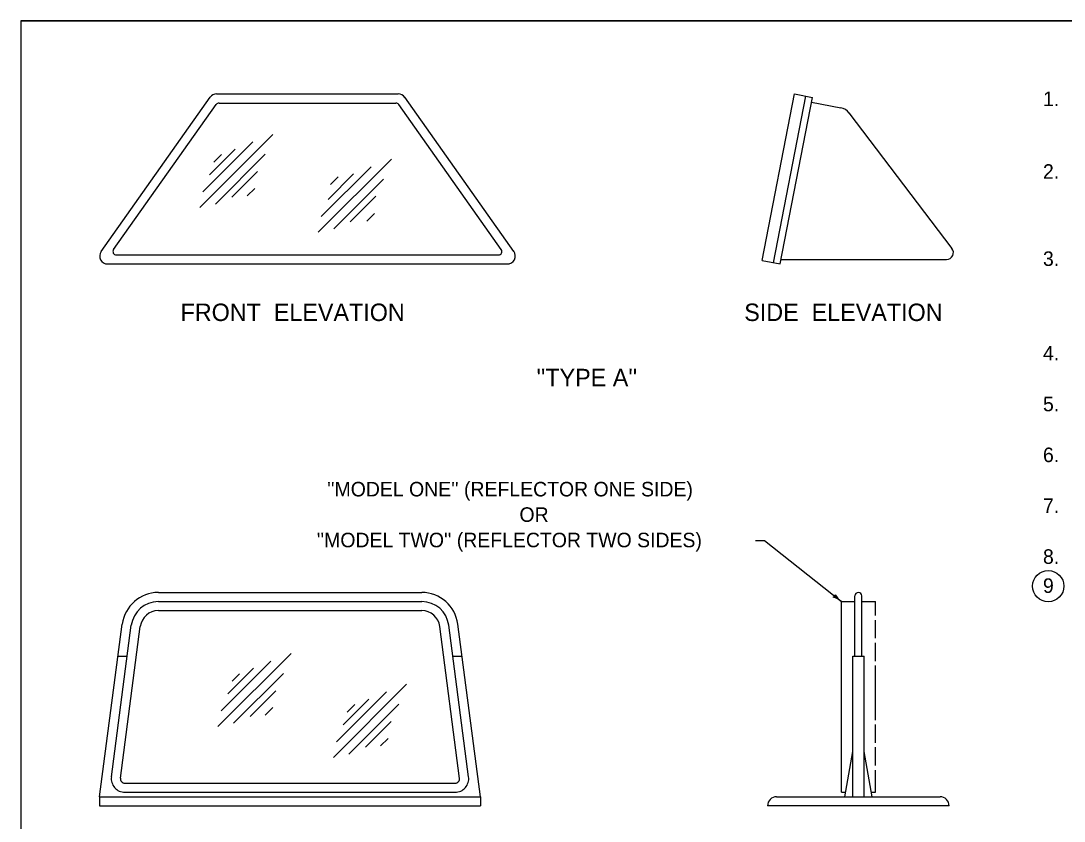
# Model space of a CAD drawing. Extents: x 1007 to 1035.5, y 1000.5 to 1021.5.
# Drawn here: x 1007 to 1021.36, y 1010.49 to 1021.5 of the extents above; entities that cross this region are included whole.
import ezdxf

# ---------------------------------------------------------------- set-up
doc = ezdxf.new("R2010")
doc.units = 0
for name, color, linetype in [('1', 7, 'Continuous'), ('10', 7, 'Continuous'), ('11', 7, 'Continuous')]:
    doc.layers.add(name, color=color, linetype=linetype)

msp = doc.modelspace()

# ---------------------------------------------------------------- linework, layer by layer
at = {"layer": '1'}
for p, q in [((1008.104, 1018.327), (1009.605, 1020.448)), ((1009.694, 1020.494), (1012.194, 1020.494)), ((1013.784, 1018.327), (1012.283, 1020.448)), ((1017.203, 1018.202), (1017.649, 1020.494)), ((1017.357, 1018.172), (1017.802, 1020.464)), ((1017.449, 1018.154), (1017.894, 1020.446)), ((1017.649, 1020.494), (1017.894, 1020.446)), ((1008.276, 1018.353), (1009.688, 1020.349)), ((1009.727, 1020.369), (1012.162, 1020.369)), ((1013.612, 1018.353), (1012.2, 1020.349)), ((1017.882, 1020.382), (1018.285, 1020.304)), ((1019.815, 1018.367), (1018.399, 1020.233)), ((1009.464, 1018.931), (1010.47, 1019.938)), ((1009.506, 1019.148), (1010.192, 1019.834)), ((1009.598, 1019.381), (1009.951, 1019.734)), ((1009.656, 1019.555), (1009.761, 1019.66)), ((1009.677, 1018.978), (1010.363, 1019.664)), ((1011.093, 1018.59), (1012.099, 1019.597)), ((1011.135, 1018.807), (1011.821, 1019.493)), ((1009.905, 1019.073), (1010.258, 1019.427)), ((1011.227, 1019.04), (1011.58, 1019.393)), ((1011.26, 1019.248), (1011.365, 1019.352)), ((1011.306, 1018.637), (1011.992, 1019.323)), ((1010.113, 1019.09), (1010.218, 1019.194)), ((1011.534, 1018.733), (1011.887, 1019.086)), ((1011.763, 1018.745), (1011.867, 1018.85)), ((1008.194, 1018.154), (1013.695, 1018.154)), ((1008.314, 1018.279), (1013.574, 1018.279)), ((1017.203, 1018.202), (1017.449, 1018.154)), ((1017.461, 1018.217), (1019.74, 1018.217)), ((1017.109, 1014.347), (1017.234, 1014.347)), ((1008.892, 1013.633), (1012.517, 1013.633)), ((1018.479, 1012.758), (1018.479, 1013.586)), ((1018.573, 1012.758), (1018.573, 1013.586)), ((1008.892, 1013.508), (1012.517, 1013.508)), ((1018.292, 1010.883), (1018.292, 1013.508)), ((1018.292, 1013.508), (1018.479, 1013.508)), ((1018.573, 1013.508), (1018.761, 1013.508)), ((1018.761, 1013.314), (1018.761, 1013.508)), ((1008.892, 1013.383), (1012.517, 1013.383)), ((1008.084, 1010.821), (1008.396, 1013.198)), ((1008.246, 1011.095), (1008.52, 1013.182)), ((1008.37, 1011.076), (1008.644, 1013.166)), ((1013.039, 1011.071), (1012.765, 1013.166)), ((1013.162, 1011.095), (1012.889, 1013.182)), ((1013.324, 1010.821), (1013.013, 1013.198)), ((1018.761, 1013.002), (1018.761, 1013.252)), ((1018.761, 1012.689), (1018.761, 1012.939)), ((1008.338, 1012.758), (1008.464, 1012.758)), ((1009.713, 1011.786), (1010.72, 1012.792)), ((1009.756, 1012.003), (1010.442, 1012.689)), ((1012.944, 1012.758), (1013.07, 1012.758)), ((1018.448, 1010.821), (1018.448, 1012.758)), ((1018.448, 1012.758), (1018.604, 1012.758)), ((1018.604, 1010.821), (1018.604, 1012.758)), ((1009.848, 1012.236), (1010.201, 1012.589)), ((1018.761, 1011.877), (1018.761, 1012.627)), ((1009.906, 1012.41), (1010.01, 1012.515)), ((1009.927, 1011.833), (1010.613, 1012.519)), ((1010.155, 1011.928), (1010.508, 1012.281)), ((1011.301, 1011.362), (1012.308, 1012.369)), ((1011.344, 1011.579), (1012.03, 1012.265)), ((1011.435, 1011.812), (1011.788, 1012.165)), ((1010.363, 1011.945), (1010.468, 1012.049)), ((1011.493, 1011.986), (1011.598, 1012.091)), ((1011.514, 1011.409), (1012.2, 1012.095)), ((1011.743, 1011.504), (1012.096, 1011.858)), ((1018.761, 1011.564), (1018.761, 1011.814)), ((1011.95, 1011.521), (1012.055, 1011.625)), ((1018.338, 1010.821), (1018.448, 1011.446)), ((1018.714, 1010.821), (1018.604, 1011.446)), ((1018.761, 1011.252), (1018.761, 1011.502)), ((1018.761, 1010.883), (1018.761, 1011.189)), ((1008.432, 1011.008), (1012.976, 1011.008)), ((1008.084, 1010.821), (1013.324, 1010.821)), ((1008.084, 1010.821), (1008.084, 1010.696)), ((1008.432, 1010.883), (1012.976, 1010.883)), ((1013.324, 1010.821), (1013.324, 1010.696)), ((1017.401, 1010.821), (1019.651, 1010.821)), ((1018.292, 1010.883), (1018.349, 1010.883)), ((1018.704, 1010.883), (1018.761, 1010.883)), ((1008.084, 1010.696), (1013.324, 1010.696)), ((1019.776, 1010.696), (1017.276, 1010.696))]:
    msp.add_line(p, q, dxfattribs=at)
msp.add_circle((1021.139, 1013.72), 0.216, dxfattribs=at)
for centre, radius, start, end in [((1009.694, 1020.385), 0.109, 90, 144.7242), ((1012.194, 1020.385), 0.109, 33.8617, 90), ((1009.727, 1020.322), 0.0469, 90, 144.7246), ((1012.162, 1020.322), 0.0469, 35.277, 90), ((1018.249, 1020.12), 0.188, 36.1772, 79.0025), ((1008.194, 1018.263), 0.109, 144.7363, 271.5816), ((1008.314, 1018.326), 0.0469, 144.7238, 270), ((1013.574, 1018.326), 0.0469, 270, 35.2777), ((1013.695, 1018.263), 0.109, 268.4283, 36.6929), ((1019.74, 1018.31), 0.0938, 270, 38.2338), ((1008.892, 1013.133), 0.5, 90, 172.5297), ((1012.517, 1013.133), 0.5, 7.4703, 90), ((1018.526, 1013.586), 0.0469, 0.0509, 179.9491), ((1008.892, 1013.133), 0.375, 90, 172.5297), ((1012.517, 1013.133), 0.375, 7.4703, 90), ((1008.892, 1013.133), 0.25, 90, 172.5297), ((1012.517, 1013.133), 0.25, 7.4703, 90), ((1008.432, 1011.071), 0.188, 172.5297, 270), ((1008.432, 1011.071), 0.0625, 172.5297, 270), ((1012.976, 1011.071), 0.188, 270, 7.4701), ((1012.976, 1011.071), 0.0625, 270, 7.4701), ((1017.401, 1010.696), 0.125, 90, 180), ((1019.651, 1010.696), 0.125, 0, 90)]:
    msp.add_arc(centre, radius, start, end, dxfattribs=at)
at = {"layer": '10'}
for q in [(1035.5, 1021.5), (1007, 1000.5)]:
    msp.add_line((1007, 1021.5), q, dxfattribs=at)
at = {"layer": '11'}
msp.add_line((1017.234, 1014.347), (1018.292, 1013.508), dxfattribs=at)
msp.add_lwpolyline([(1007, 1000.5), (1035.5, 1000.5), (1035.5, 1021.5), (1007, 1021.5)], close=True, dxfattribs=at)
for centre, radius, start, end in [((1018.175, 1013.601), 0.0313, 280.3699, 2.4866), ((1018.049, 1013.202), 0.391, 51.5953, 70.2641), ((1018.535, 1013.815), 0.391, 212.9425, 231.5892), ((1018.049, 1013.202), 0.391, 51.5831, 51.5953)]:
    msp.add_arc(centre, radius, start, end, dxfattribs=at)

# ---------------------------------------------------------------- texts
at = {"layer": '1'}
for s, height, p in [('1.', 0.2, (1021.067, 1020.327)), ('2.', 0.2, (1021.067, 1019.327)), ('3.', 0.2, (1021.067, 1018.127)), ('FRONT  ELEVATION', 0.24, (1009.198, 1017.369)), ('SIDE  ELEVATION', 0.24, (1016.956, 1017.369)), ('4.', 0.2, (1021.067, 1016.827)), ("''TYPE A''", 0.24, (1014.096, 1016.471)), ('5.', 0.2, (1021.067, 1016.127)), ('6.', 0.2, (1021.067, 1015.427)), ("''MODEL ONE'' (REFLECTOR ONE SIDE)", 0.2, (1011.215, 1014.955)), ('7.', 0.2, (1021.067, 1014.727)), ('OR', 0.2, (1013.862, 1014.605)), ("''MODEL TWO'' (REFLECTOR TWO SIDES)", 0.2, (1011.072, 1014.255)), ('8.', 0.2, (1021.067, 1014.027)), ('9', 0.2, (1021.067, 1013.627))]:
    msp.add_text(s, height=height, dxfattribs=at).set_placement(p)

doc.saveas('drawing.dxf')
